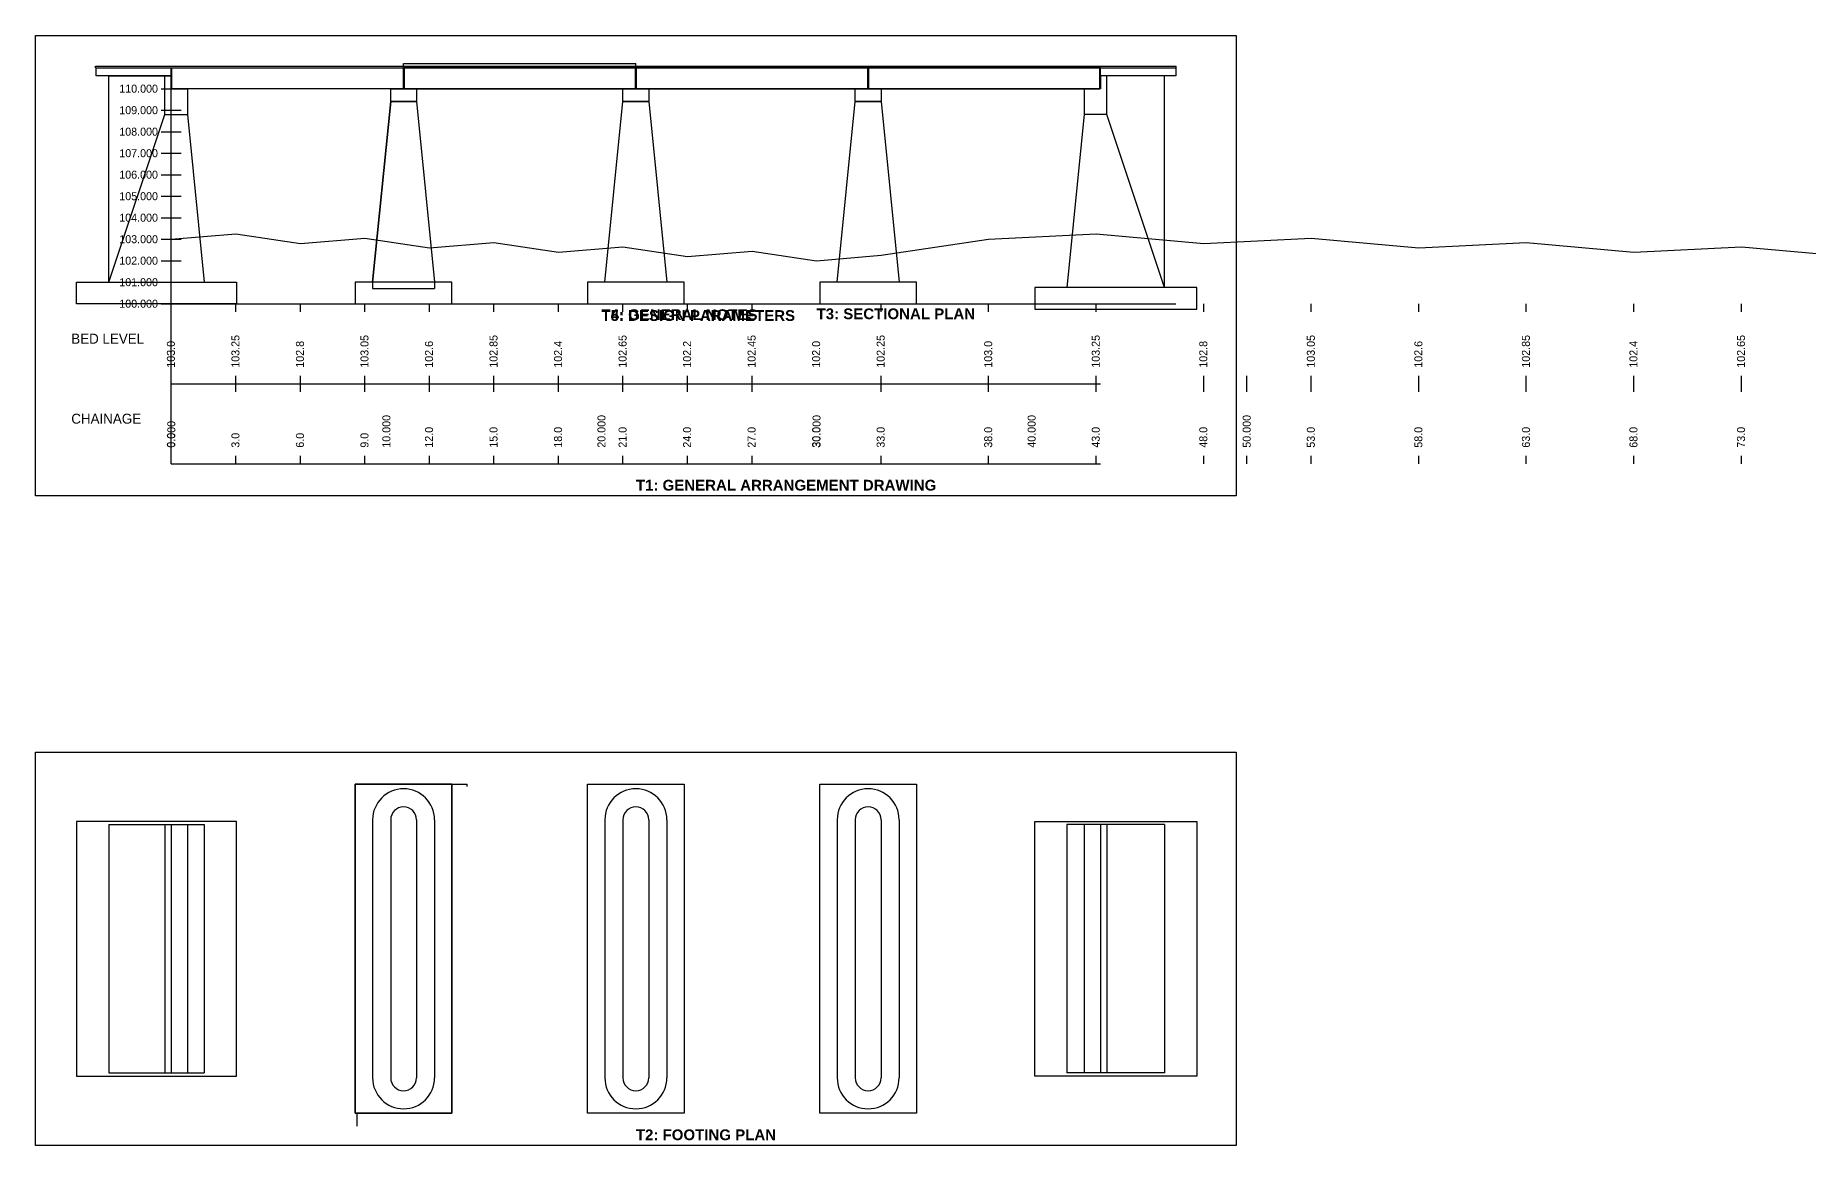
# Model space of a CAD drawing. Header units: metres. Extents: x -6315 to 323173, y -83627 to 12575.
# Drawn here: x -6315 to 76122, y -39050 to 12575 of the extents above; entities that cross this region are included whole.
import ezdxf

# ---------------------------------------------------------------- set-up
doc = ezdxf.new("R2010")
doc.units = ezdxf.units.M
doc.styles.add('OpenSansCondensed-Light', font='OpenSansCondensed-Light.ttf')
doc.styles.add('PMB100', font='arialbd.ttf')
doc.dimstyles.new('EZDXF', dxfattribs={"dimtxt": 0.25, "dimasz": 0.175, "dimexe": 0.375, "dimexo": 0.125, "dimgap": 0.1, "dimtad": 1, "dimlfac": 100, "dimzin": 12, "dimdsep": 46, "dimtxsty": 'OpenSansCondensed-Light', "dimblk": 'ARCHTICK', "dimcen": 2.5, "dimazin": 3, "dimtfac": 0.5, "dimtmove": 2, "dimatfit": 3})

# ---------------------------------------------------------------- blocks, each defined once
blk = doc.blocks.new('_ARCHTICK')
at = {"color": 0, "linetype": 'BYBLOCK', "const_width": 0.15}
blk.add_lwpolyline([(-0.5, -0.5), (0.5, 0.5)], dxfattribs=at)

msp = doc.modelspace()

# ---------------------------------------------------------------- linework, layer by layer
for p, q in [((-3525, 11075), (-3525, 11150)), ((-3525, 11075), (46725, 11075)), ((0, -7340), (0, 11075)), ((46725, 11075), (46725, 11150)), ((-2900, 1100), (-2900, 10700)), ((-2900, 10700), (-300, 10700)), ((-2900, 1100), (-2900, 10700)), ((-2900, 10700), (-300, 10700)), ((-465, 10100), (465, 10100)), ((46183.33333, 10700), (43500, 10700)), ((46183.33333, 850), (46183.33333, 10700)), ((-465, 9100), (465, 9100)), ((10200, 9500), (9360, 1100)), ((11400, 9500), (12240, 1100)), ((-300, 8900), (750, 8900)), ((-300, 8900), (750, 8900)), ((43500, 8900), (42450, 8900)), ((-465, 8100), (465, 8100)), ((-465, 7100), (465, 7100)), ((-465, 6100), (465, 6100)), ((-465, 5100), (465, 5100)), ((-465, 4100), (465, 4100)), ((0, 3100), (3000, 3350)), ((3000, 3350), (6000, 2900)), ((38000, 3100), (43000, 3350)), ((43000, 3350), (48000, 2900)), ((-465, 3100), (465, 3100)), ((6000, 2900), (9000, 3150)), ((9000, 3150), (12000, 2700)), ((12000, 2700), (15000, 2950)), ((15000, 2950), (18000, 2500)), ((18000, 2500), (21000, 2750)), ((21000, 2750), (24000, 2300)), ((24000, 2300), (27000, 2550)), ((27000, 2550), (30000, 2100)), ((33000, 2350), (38000, 3100)), ((48000, 2900), (53000, 3150)), ((53000, 3150), (58000, 2700)), ((58000, 2700), (63000, 2950)), ((63000, 2950), (68000, 2500)), ((68000, 2500), (73000, 2750)), ((73000, 2750), (78000, 2300)), ((-465, 2100), (465, 2100)), ((30000, 2100), (33000, 2350)), ((-4400, 1100), (3030, 1100)), ((-4400, 1100), (3030, 1100)), ((-465, 1100), (465, 1100)), ((47683.33333, 850), (40145, 850)), ((-465, 100), (465, 100)), ((-465, 100), (465, 100)), ((-3.5, 100), (46700, 100)), ((3000, -272), (3000, 100)), ((6000, -272), (6000, 100)), ((9000, -272), (9000, 100)), ((12000, -272), (12000, 100)), ((15000, -272), (15000, 100)), ((18000, -272), (18000, 100)), ((21000, -272), (21000, 100)), ((24000, -272), (24000, 100)), ((27000, -272), (27000, 100)), ((33000, -272), (33000, 100)), ((38000, -272), (38000, 100)), ((43000, -272), (43000, 100)), ((48000, -272), (48000, 100)), ((53000, -272), (53000, 100)), ((58000, -272), (58000, 100)), ((63000, -272), (63000, 100)), ((68000, -272), (68000, 100)), ((73000, -272), (73000, 100)), ((3000, -3992), (3000, -3248)), ((6000, -3992), (6000, -3248)), ((9000, -3992), (9000, -3248)), ((12000, -3992), (12000, -3248)), ((15000, -3992), (15000, -3248)), ((18000, -3992), (18000, -3248)), ((21000, -3992), (21000, -3248)), ((24000, -3992), (24000, -3248)), ((27000, -3992), (27000, -3248)), ((33000, -3992), (33000, -3248)), ((38000, -3992), (38000, -3248)), ((43000, -3992), (43000, -3248)), ((48000, -3992), (48000, -3248)), ((53000, -3992), (53000, -3248)), ((58000, -3992), (58000, -3248)), ((63000, -3992), (63000, -3248)), ((68000, -3992), (68000, -3248)), ((73000, -3992), (73000, -3248)), ((0, -3620), (43200, -3620)), ((0, -7340), (43200, -7340)), ((3000, -7340), (3000, -6968)), ((6000, -7340), (6000, -6968)), ((9000, -7340), (9000, -6968)), ((12000, -7340), (12000, -6968)), ((15000, -7340), (15000, -6968)), ((18000, -7340), (18000, -6968)), ((21000, -7340), (21000, -6968)), ((24000, -7340), (24000, -6968)), ((27000, -7340), (27000, -6968)), ((33000, -7340), (33000, -6968)), ((38000, -7340), (38000, -6968)), ((43000, -7340), (43000, -6968)), ((48000, -7340), (48000, -6968)), ((53000, -7340), (53000, -6968)), ((58000, -7340), (58000, -6968)), ((63000, -7340), (63000, -6968)), ((68000, -7340), (68000, -6968)), ((73000, -7340), (73000, -6968)), ((8550, -22250), (13050, -22250)), ((8550, -37550), (8550, -22250)), ((8550, -22250), (13050, -22250)), ((8550, -37550), (8550, -22250)), ((8550, -22250), (13050, -22250)), ((8550, -37550), (8550, -22250)), ((8550, -22250), (13050, -22250)), ((8550, -37550), (8550, -22250)), ((8550, -22250), (13050, -22250)), ((8550, -37550), (8550, -22250)), ((8550, -22250), (13050, -22250)), ((8550, -37550), (8550, -22250)), ((8550, -22250), (13050, -22250)), ((8550, -37550), (8550, -22250)), ((13050, -22250), (13050, -37550)), ((13050, -22250), (13050, -37550)), ((13050, -22250), (13050, -37550)), ((13050, -22250), (13050, -37550)), ((13050, -22250), (13050, -37550)), ((13050, -22250), (13050, -37550)), ((13050, -22250), (13050, -37550)), ((19350, -22250), (23850, -22250)), ((19350, -37550), (19350, -22250)), ((23850, -22250), (23850, -37550)), ((30150, -22250), (34650, -22250)), ((30150, -37550), (30150, -22250)), ((34650, -22250), (34650, -37550)), ((9360, -23900), (9360, -35900)), ((9360, -23900), (9360, -35900)), ((9360, -23900), (9360, -35900)), ((10200, -23900), (10200, -35900)), ((10200, -23900), (10200, -35900)), ((10200, -23900), (10200, -35900)), ((10200, -23900), (10200, -35900)), ((11400, -23900), (11400, -35900)), ((11400, -23900), (11400, -35900)), ((11400, -23900), (11400, -35900)), ((11400, -23900), (11400, -35900)), ((12240, -23900), (12240, -35900)), ((12240, -23900), (12240, -35900)), ((12240, -23900), (12240, -35900)), ((20160, -23900), (20160, -35900)), ((21000, -23900), (21000, -35900)), ((22200, -23900), (22200, -35900)), ((23040, -23900), (23040, -35900)), ((30960, -23900), (30960, -35900)), ((31800, -23900), (31800, -35900)), ((33000, -23900), (33000, -35900)), ((33840, -23900), (33840, -35900)), ((-2900, -24125), (-2900, -35675)), ((-2900, -24125), (1530, -24125)), ((-2900, -24125), (-2900, -35675)), ((-2900, -24125), (1530, -24125)), ((-300, -24125), (-300, -35675)), ((-300, -24125), (-300, -35675)), ((0, -24125), (0, -35675)), ((0, -24125), (0, -35675)), ((750, -24125), (750, -35675)), ((750, -24125), (750, -35675)), ((1530, -24125), (1530, -35675)), ((1530, -24125), (1530, -35675)), ((1530, -24125), (1530, -35675)), ((1530, -24125), (1530, -35675)), ((41645, -24125), (41645, -35675)), ((41645, -24125), (41645, -35675)), ((46183.33333, -24125), (41645, -24125)), ((42450, -24125), (42450, -35675)), ((43200, -24125), (43200, -35675)), ((43500, -24125), (43500, -35675)), ((46183.33333, -24125), (46183.33333, -35675)), ((-2900, -35675), (1530, -35675)), ((-2900, -35675), (1530, -35675)), ((46183.33333, -35675), (41645, -35675)), ((13050, -37550), (8550, -37550)), ((13050, -37550), (8550, -37550)), ((13050, -37550), (8550, -37550)), ((13050, -37550), (8550, -37550)), ((13050, -37550), (8550, -37550)), ((13050, -37550), (8550, -37550)), ((13050, -37550), (8550, -37550)), ((23850, -37550), (19350, -37550)), ((34650, -37550), (30150, -37550))]:
    msp.add_line(p, q)
at = {"color": 7}
for p, q in [((50000, -3992), (50000, -3248)), ((50000, -7340), (50000, -6968))]:
    msp.add_line(p, q, dxfattribs=at)
for points in [[(-6315, 12575), (49515, 12575), (49515, -8840), (-6315, -8840), (-6315, 12575)], [(-3500, 11075), (0, 11075), (0, 10700), (-3500, 10700), (-3500, 11075)], [(25, 11075), (10775, 11075), (10775, 10100), (25, 10100), (25, 11075)], [(25, 11075), (10775, 11075), (10775, 10100), (25, 10100), (25, 11075)], [(10825, 11075), (21575, 11075), (21575, 10100), (10825, 10100), (10825, 11075)], [(21600, 11075), (32400, 11075), (32400, 11075), (21600, 11075)], [(21625, 11075), (32375, 11075), (32375, 10100), (21625, 10100), (21625, 11075)], [(32400, 11075), (43200, 11075), (43200, 11075), (32400, 11075)], [(32425, 11075), (43175, 11075), (43175, 10100), (32425, 10100), (32425, 11075)], [(43200, 11075), (46700, 11075), (46700, 10700), (43200, 10700), (43200, 11075)], [(0, 10700), (0, 10100), (750, 10100), (750, 8900), (1530, 1100), (1530, 1100), (3030, 1100), (3030, 100), (-4400, 100), (-4400, 1100), (-2900, 1100), (-2900, 1100), (-300, 8900), (-300, 10700), (0, 10700)], [(0, 10700), (0, 10100), (750, 10100), (750, 8900), (1530, 1100), (1530, 1100), (3030, 1100), (3030, 100), (-4400, 100), (-4400, 1100), (-2900, 1100), (-2900, 1100), (-300, 8900), (-300, 10700), (0, 10700)], [(10200, 10100), (11400, 10100), (11400, 9500), (10200, 9500)], [(21000, 10100), (22200, 10100), (22200, 9500), (21000, 9500)], [(31800, 10100), (33000, 10100), (33000, 9500), (31800, 9500)], [(43200, 10700), (43200, 10100), (42450, 10100), (42450, 8900), (41645, 850), (41645, 850), (40145, 850), (40145, -150), (47683.33333, -150), (47683.33333, 850), (46183.33333, 850), (46183.33333, 850), (43500, 8900), (43500, 10700), (43200, 10700)], [(9360, 1100), (10200, 9500), (11400, 9500), (12240, 1100), (9360, 1100)], [(20160, 1100), (21000, 9500), (22200, 9500), (23040, 1100)], [(30960, 1100), (31800, 9500), (33000, 9500), (33840, 1100)], [(8550, 100), (13050, 100), (13050, 1100), (8550, 1100)], [(19350, 100), (23850, 100), (23850, 1100), (19350, 1100)], [(30150, 100), (34650, 100), (34650, 1100), (30150, 1100)], [(-6315, -20750), (49515, -20750), (49515, -39050), (-6315, -39050), (-6315, -20750)], [(-4400, -23975), (-4400, -35825), (3030, -35825), (3030, -23975), (-4400, -23975)], [(-4400, -23975), (-4400, -35825), (3030, -35825), (3030, -23975), (-4400, -23975)], [(47683.33333, -23975), (47683.33333, -35825), (40145, -35825), (40145, -23975), (47683.33333, -23975)]]:
    msp.add_lwpolyline(points, close=True)
for points in [[(-3525, 11150), (46725, 11150)], [(-3525, 11075), (46725, 11075)], [(10825, 11075), (10825, 10100), (43175, 10100), (43175, 11075), (10825, 11075)], [(8550, -22250), (8550, -37550), (13050, -37550), (13050, -22250), (8550, -22250)]]:
    msp.add_lwpolyline(points)
for centre, radius, start, end in [((10800, -23900), 1440, 0, 180), ((10800, -23900), 1440, 0, 180), ((21600, -23900), 1440, 0, 180), ((21600, -23900), 1440, 0, 180), ((32400, -23900), 1440, 0, 180), ((32400, -23900), 1440, 0, 180), ((10800, -23900), 600, 0, 180), ((10800, -23900), 600, 0, 180), ((21600, -23900), 600, 0, 180), ((21600, -23900), 600, 0, 180), ((32400, -23900), 600, 0, 180), ((32400, -23900), 600, 0, 180), ((10800, -35900), 1440, 180, 0), ((10800, -35900), 1440, 180, 0), ((10800, -35900), 600, 180, 0), ((10800, -35900), 600, 180, 0), ((21600, -35900), 1440, 180, 0), ((21600, -35900), 1440, 180, 0), ((21600, -35900), 600, 180, 0), ((21600, -35900), 600, 180, 0), ((32400, -35900), 1440, 180, 0), ((32400, -35900), 1440, 180, 0), ((32400, -35900), 600, 180, 0), ((32400, -35900), 600, 180, 0)]:
    msp.add_arc(centre, radius, start, end)

# ---------------------------------------------------------------- texts
for s, height, p in [('110.000', 372, (-2418, 9914)), ('109.000', 372, (-2418, 8914)), ('108.000', 372, (-2418, 7914)), ('107.000', 372, (-2418, 6914)), ('106.000', 372, (-2418, 5914)), ('105.000', 372, (-2418, 4914)), ('104.000', 372, (-2418, 3914)), ('103.000', 372, (-2418, 2914)), ('102.000', 372, (-2418, 1914)), ('101.000', 372, (-2418, 914)), ('100.000', 372, (-2418, -86)), ('BED LEVEL', 465, (-4650, -1760)), ('CHAINAGE', 465, (-4650, -5480))]:
    msp.add_text(s, height=height).set_placement(p)
for s, p in [('103.25', (3167.4, -2876)), ('103.05', (9167.4, -2876)), ('102.85', (15167.4, -2876)), ('102.4', (18167.4, -2876)), ('102.65', (21167.4, -2876)), ('102.45', (27167.4, -2876)), ('102.25', (33167.4, -2876)), ('103.25', (43167.4, -2876)), ('103.05', (53167.4, -2876)), ('102.85', (63167.4, -2876)), ('102.4', (68167.4, -2876)), ('102.65', (73167.4, -2876)), ('103.0', (167.4, -2876)), ('102.8', (6167.4, -2876)), ('102.6', (12167.4, -2876)), ('102.2', (24167.4, -2876)), ('102.0', (30167.4, -2876)), ('103.0', (38167.4, -2876)), ('102.8', (48167.4, -2876)), ('102.6', (58167.4, -2876)), ('0.000', (186, -6596)), ('10.000', (10186, -6596)), ('12.0', (12167.4, -6596)), ('15.0', (15167.4, -6596)), ('18.0', (18167.4, -6596)), ('20.000', (20186, -6596)), ('21.0', (21167.4, -6596)), ('24.0', (24167.4, -6596)), ('27.0', (27167.4, -6596)), ('30.0', (30167.4, -6596)), ('30.000', (30186, -6596)), ('33.0', (33167.4, -6596)), ('38.0', (38167.4, -6596)), ('40.000', (40186, -6596)), ('43.0', (43167.4, -6596)), ('48.0', (48167.4, -6596)), ('50.000', (50186, -6596)), ('53.0', (53167.4, -6596)), ('58.0', (58167.4, -6596)), ('63.0', (63167.4, -6596)), ('68.0', (68167.4, -6596)), ('73.0', (73167.4, -6596)), ('0.0', (167.4, -6596)), ('3.0', (3167.4, -6596)), ('6.0', (6167.4, -6596)), ('9.0', (9167.4, -6596))]:
    msp.add_text(s, height=372, rotation=90).set_placement(p)
at = {"char_height": 500, "width": 30000, "attachment_point": 1, "style": 'PMB100'}
for s, insert in [('T4: GENERAL NOTES', (20000, -160)), ('T5: DESIGN PARAMETERS', (20000, -200)), ('T3: SECTIONAL PLAN', (30000, -120)), ('T1: GENERAL ARRANGEMENT DRAWING', (21600, -8090)), ('T2: FOOTING PLAN', (21600, -38300))]:
    msp.add_mtext(s, dxfattribs=dict(at, insert=insert))

# ---------------------------------------------------------------- dimensions: what is measured, and where the dimension line sits
for base, p1, p2 in [((10800, 11275), (10800, 11075), (21600, 11075)), ((9360, 800), (9360, 1100), (12240, 1100)), ((13050, -22250), (13050, -37550), (13750, -22350)), ((13050, -22250), (13050, -37550), (13750, -22350)), ((13050, -37550), (13050, -37550), (8650, -38150)), ((13050, -37550), (13050, -37550), (8650, -38150))]:
    msp.add_linear_dim(base=base, p1=p1, p2=p2, dimstyle='EZDXF').render()

doc.saveas('drawing.dxf')
